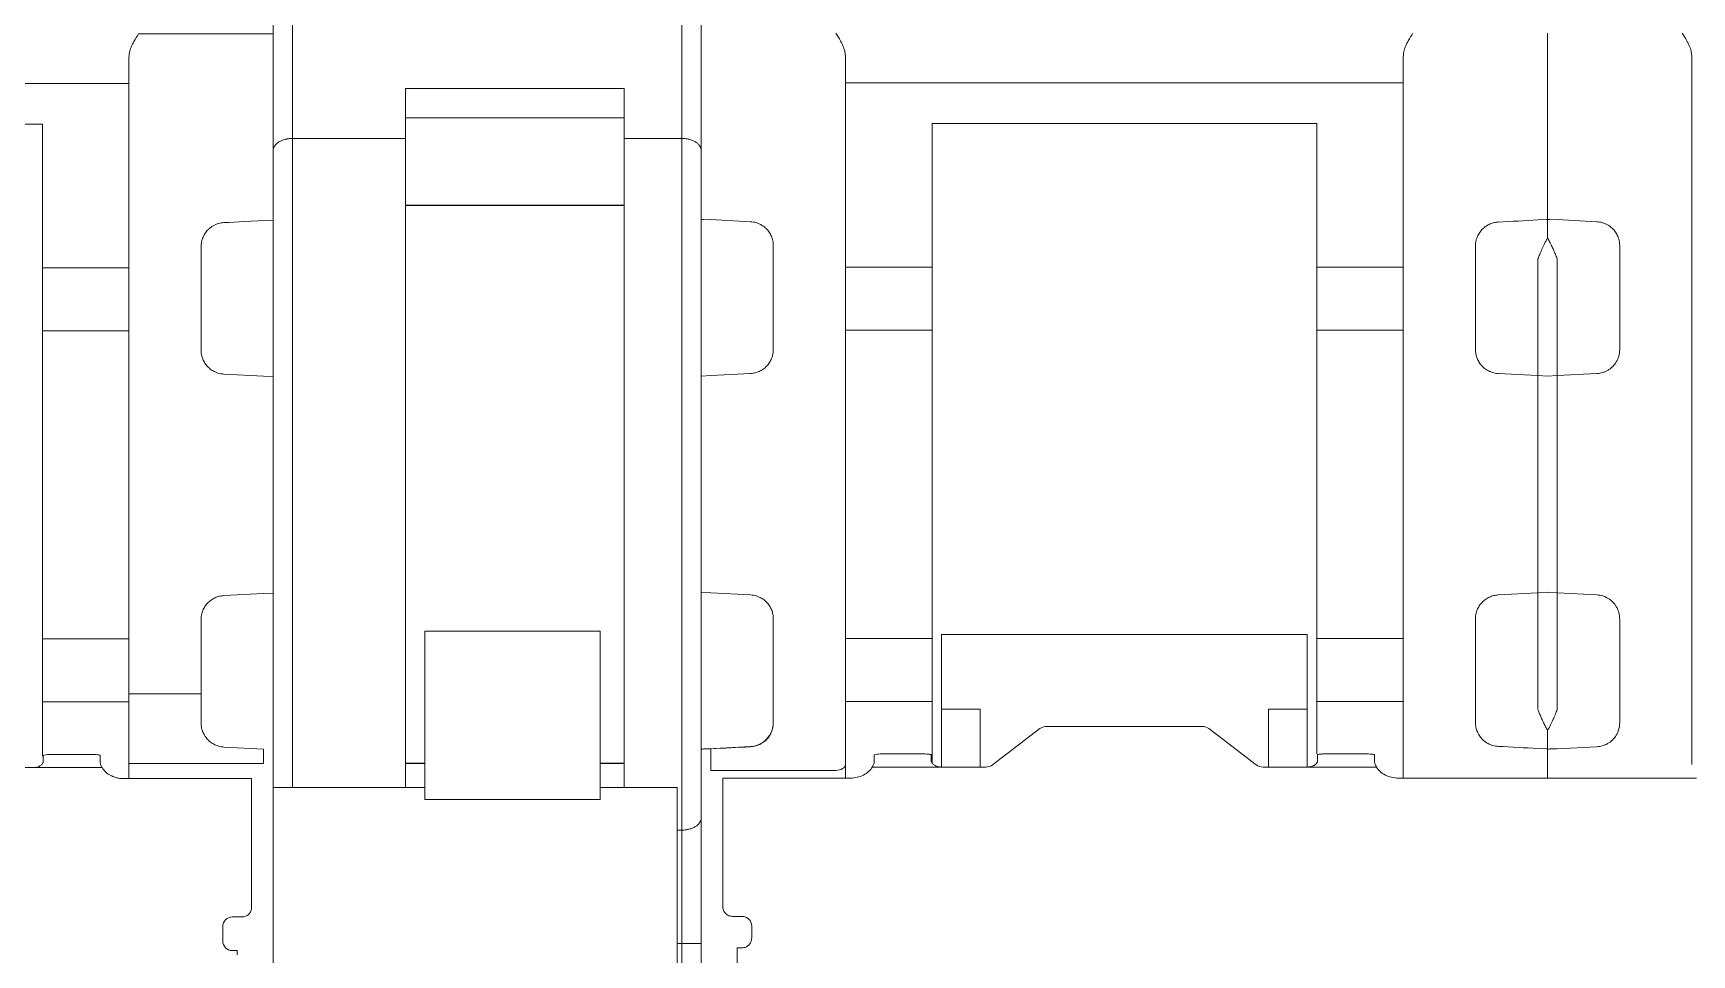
# Model space of a CAD drawing. Header units: millimetres. Extents: x 1359 to 3577, y 1336 to 3557.
# Drawn here: x 3089.5 to 3123.99, y 2710.65 to 2729.83 of the extents above; entities that cross this region are included whole.
import ezdxf

# ---------------------------------------------------------------- set-up
doc = ezdxf.new("R2010")
doc.units = ezdxf.units.MM
doc.layers.add('000-PI-Oprema', color=30, linetype='Continuous', lineweight=5)

msp = doc.modelspace()

# ---------------------------------------------------------------- linework, layer by layer
at = {"layer": '000-PI-Oprema', "color": 0, "linetype": 'ByBlock', "lineweight": 0}
for p, q in [((3094.491, 2727.383), (3094.491, 2753.994)), ((3094.891, 2727.638), (3094.891, 2753.994)), ((3102.991, 2727.638), (3102.991, 2753.994)), ((3103.391, 2753.994), (3103.391, 2727.383)), ((3103.391, 2753.994), (3103.391, 2727.383)), ((3097.241, 2727.638), (3097.241, 2728.679)), ((3101.791, 2728.679), (3097.241, 2728.679)), ((3101.791, 2728.679), (3101.791, 2727.638)), ((3101.791, 2728.063), (3097.241, 2728.063)), ((3097.241, 2727.638), (3094.891, 2727.638)), ((3094.891, 2727.638), (3094.891, 2714.134)), ((3097.241, 2727.638), (3097.241, 2714.134)), ((3102.991, 2727.638), (3101.791, 2727.638)), ((3101.791, 2714.134), (3101.791, 2727.638)), ((3102.991, 2713.25), (3102.991, 2727.638)), ((3094.491, 2714.134), (3094.491, 2727.383)), ((3103.391, 2727.383), (3103.391, 2713.505)), ((3101.791, 2726.25), (3097.241, 2726.25)), ((3101.791, 2726.244), (3097.241, 2726.244)), ((3099.891, 2726.25), (3099.891, 2726.244)), ((3097.641, 2717.385), (3097.641, 2713.887)), ((3101.291, 2717.385), (3097.641, 2717.385)), ((3101.291, 2717.385), (3101.291, 2713.887)), ((3097.241, 2714.644), (3097.641, 2714.644)), ((3097.641, 2714.638), (3097.241, 2714.638)), ((3101.291, 2714.644), (3101.791, 2714.644)), ((3101.791, 2714.638), (3101.291, 2714.638)), ((3094.491, 2688.544), (3094.491, 2714.133)), ((3097.641, 2714.133), (3094.491, 2714.133)), ((3101.291, 2713.887), (3097.641, 2713.887)), ((3102.891, 2714.133), (3101.291, 2714.133)), ((3102.891, 2714.133), (3102.891, 2709.733)), ((3103.391, 2713.505), (3103.391, 2710.894)), ((3102.991, 2713.25), (3102.891, 2713.25)), ((3102.991, 2710.894), (3102.991, 2713.25)), ((3102.891, 2710.894), (3102.991, 2710.894)), ((3103.391, 2710.894), (3102.991, 2710.894)), ((3102.991, 2709.894), (3102.991, 2710.894)), ((3103.391, 2710.894), (3103.391, 2710.294))]:
    msp.add_line(p, q, dxfattribs=at)
at = {"layer": '000-PI-Oprema', "color": 0, "lineweight": 0}
for p, q in [((3091.691, 2729.814), (3094.291, 2729.814)), ((3094.291, 2729.814), (3094.491, 2729.814)), ((3120.991, 2729.827), (3120.991, 2728.585)), ((3091.491, 2728.783), (3079.891, 2728.783)), ((3106.391, 2728.796), (3117.991, 2728.796)), ((3120.991, 2728.585), (3120.991, 2725.951)), ((3089.691, 2727.937), (3081.691, 2727.937)), ((3089.691, 2727.937), (3089.691, 2727.113)), ((3108.191, 2727.95), (3116.191, 2727.95)), ((3089.691, 2724.948), (3089.691, 2727.113)), ((3103.437, 2725.951), (3103.409, 2725.952)), ((3103.591, 2725.946), (3103.437, 2725.951)), ((3104.417, 2725.905), (3103.591, 2725.948)), ((3103.591, 2725.946), (3103.591, 2725.948)), ((3104.417, 2725.899), (3104.417, 2725.905)), ((3120.791, 2725.941), (3120.972, 2725.95)), ((3121.037, 2725.951), (3121.009, 2725.952)), ((3121.191, 2725.946), (3121.037, 2725.951)), ((3122.017, 2725.905), (3121.191, 2725.948)), ((3122.017, 2725.905), (3122.017, 2725.899)), ((3094.491, 2725.555), (3094.491, 2722.681)), ((3103.391, 2722.692), (3103.391, 2725.569)), ((3089.691, 2723.637), (3089.691, 2724.948)), ((3089.691, 2724.948), (3091.491, 2724.948)), ((3106.391, 2724.961), (3108.191, 2724.961)), ((3117.991, 2724.961), (3116.191, 2724.961)), ((3120.791, 2725.132), (3120.791, 2722.704)), ((3121.191, 2722.703), (3121.191, 2725.134)), ((3089.691, 2717.225), (3089.691, 2723.637)), ((3091.491, 2723.637), (3089.691, 2723.637)), ((3106.391, 2723.65), (3108.191, 2723.65)), ((3116.191, 2723.65), (3117.991, 2723.65)), ((3093.465, 2722.735), (3094.291, 2722.692)), ((3094.291, 2722.692), (3094.491, 2722.681)), ((3103.391, 2722.692), (3103.591, 2722.703)), ((3103.591, 2722.703), (3104.417, 2722.746)), ((3120.791, 2722.704), (3119.965, 2722.748)), ((3120.791, 2722.704), (3120.991, 2722.694)), ((3121.191, 2722.703), (3120.991, 2722.692)), ((3122.017, 2722.746), (3121.191, 2722.703)), ((3094.291, 2718.171), (3093.465, 2718.128)), ((3094.491, 2718.181), (3094.291, 2718.171)), ((3094.491, 2718.181), (3094.491, 2717.008)), ((3103.591, 2718.185), (3103.391, 2718.196)), ((3103.391, 2717.144), (3103.391, 2718.196)), ((3104.417, 2718.142), (3103.591, 2718.185)), ((3119.965, 2718.14), (3120.791, 2718.184)), ((3120.991, 2718.194), (3120.791, 2718.184)), ((3120.791, 2718.184), (3120.791, 2715.756)), ((3120.991, 2718.196), (3121.191, 2718.185)), ((3121.191, 2718.185), (3122.017, 2718.142)), ((3121.191, 2715.754), (3121.191, 2718.185)), ((3089.691, 2717.303), (3089.686, 2717.303)), ((3108.391, 2717.315), (3108.391, 2715.764)), ((3115.991, 2717.315), (3108.391, 2717.315)), ((3115.991, 2715.764), (3115.991, 2717.315)), ((3089.691, 2715.915), (3089.691, 2717.225)), ((3089.691, 2717.225), (3091.491, 2717.225)), ((3106.391, 2717.238), (3108.191, 2717.238)), ((3117.991, 2717.238), (3116.191, 2717.238)), ((3089.691, 2714.79), (3089.691, 2715.915)), ((3089.691, 2715.915), (3091.491, 2715.915)), ((3092.991, 2716.081), (3091.491, 2716.081)), ((3108.191, 2715.927), (3106.391, 2715.927)), ((3108.191, 2714.644), (3108.191, 2715.927)), ((3116.191, 2714.837), (3116.191, 2715.927)), ((3116.191, 2715.927), (3117.991, 2715.927)), ((3109.191, 2715.764), (3108.391, 2715.764)), ((3108.391, 2714.562), (3108.391, 2715.764)), ((3109.191, 2714.562), (3109.191, 2715.764)), ((3115.991, 2715.764), (3115.191, 2715.764)), ((3115.191, 2714.562), (3115.191, 2715.764)), ((3115.991, 2715.764), (3115.991, 2714.562)), ((3109.45, 2714.607), (3110.433, 2715.36)), ((3110.574, 2715.405), (3113.808, 2715.405)), ((3113.95, 2715.36), (3114.933, 2714.607)), ((3093.465, 2714.978), (3094.291, 2714.935)), ((3103.409, 2714.936), (3104.417, 2714.989)), ((3103.591, 2714.94), (3103.591, 2714.942)), ((3104.417, 2714.983), (3104.417, 2714.989)), ((3107.974, 2714.835), (3107.191, 2714.835)), ((3117.192, 2714.835), (3116.408, 2714.835)), ((3120.972, 2714.938), (3120.791, 2714.947)), ((3120.991, 2714.937), (3120.991, 2714.332)), ((3121.037, 2714.937), (3121.191, 2714.942)), ((3121.191, 2714.94), (3122.017, 2714.983)), ((3121.191, 2714.942), (3121.191, 2714.94)), ((3089.508, 2714.549), (3088.574, 2714.549)), ((3090.933, 2714.549), (3089.508, 2714.549)), ((3089.708, 2714.726), (3089.708, 2714.804)), ((3090.692, 2714.822), (3089.908, 2714.822)), ((3090.892, 2714.804), (3090.892, 2714.726)), ((3091.491, 2714.331), (3091.491, 2714.754)), ((3094.291, 2714.635), (3091.491, 2714.635)), ((3106.191, 2714.492), (3103.591, 2714.492)), ((3106.391, 2714.615), (3106.391, 2714.332)), ((3108.374, 2714.562), (3106.949, 2714.562)), ((3106.991, 2714.739), (3106.991, 2714.817)), ((3108.174, 2714.817), (3108.174, 2714.739)), ((3108.374, 2714.562), (3109.308, 2714.562)), ((3115.074, 2714.562), (3116.008, 2714.562)), ((3117.433, 2714.562), (3116.008, 2714.562)), ((3116.208, 2714.817), (3116.208, 2714.739)), ((3117.392, 2714.817), (3117.392, 2714.739)), ((3117.991, 2714.344), (3117.991, 2714.767)), ((3091.392, 2714.32), (3094.041, 2714.32)), ((3094.041, 2714.32), (3094.041, 2713.707)), ((3103.841, 2713.719), (3103.841, 2714.332)), ((3103.841, 2714.332), (3106.491, 2714.332)), ((3117.892, 2714.332), (3124.091, 2714.332)), ((3094.041, 2711.641), (3094.041, 2713.05)), ((3103.841, 2713.062), (3103.841, 2711.654)), ((3093.841, 2711.442), (3093.641, 2711.442)), ((3104.241, 2711.454), (3104.041, 2711.454)), ((3093.441, 2711.242), (3093.441, 2710.944)), ((3094.491, 2711.048), (3094.491, 2710.881)), ((3103.391, 2710.744), (3103.391, 2711.061)), ((3104.441, 2711.005), (3104.441, 2711.255)), ((3093.641, 2710.744), (3093.741, 2710.744)), ((3093.741, 2710.655), (3093.741, 2710.744)), ((3094.491, 2710.731), (3094.491, 2708.534)), ((3103.391, 2709.47), (3103.391, 2710.744)), ((3104.141, 2710.801), (3104.241, 2710.801)), ((3104.141, 2710.757), (3104.141, 2710.801)), ((3104.141, 2710.757), (3104.141, 2710.667))]:
    msp.add_line(p, q, dxfattribs=at)
at = {"layer": '000-PI-Oprema', "color": 0, "lineweight": 0, "flags": 128}
msp.add_lwpolyline([(3106.391, 2714.615), (3106.387, 2714.591), (3106.376, 2714.568), (3106.358, 2714.547), (3106.333, 2714.528), (3106.302, 2714.513), (3106.268, 2714.502), (3106.23, 2714.495), (3106.191, 2714.492)], dxfattribs=at)
at = {"layer": '000-PI-Oprema', "color": 0, "lineweight": 0}
for points, knots in [([(3091.491, 2729.324), (3091.492, 2729.345), (3091.494, 2729.389), (3091.509, 2729.455), (3091.53, 2729.521), (3091.56, 2729.588), (3091.611, 2729.687), (3091.658, 2729.762), (3091.691, 2729.814)], [0, 0, 0, 0, 0.117336, 0.242611, 0.377617, 0.505972, 0.652001, 1, 1, 1, 1]), ([(3094.491, 2729.814), (3094.491, 2729.782), (3094.491, 2729.718), (3094.491, 2729.622), (3094.491, 2729.527), (3094.491, 2729.4), (3094.491, 2729.244), (3094.491, 2729.067), (3094.491, 2728.907), (3094.491, 2728.77), (3094.491, 2728.655), (3094.491, 2728.6), (3094.491, 2728.572)], [0, 0, 0, 0, 0.061391, 0.122427, 0.18342, 0.24468, 0.372209, 0.500076, 0.627605, 0.755472, 0.877481, 1, 1, 1, 1]), ([(3103.391, 2728.585), (3103.391, 2728.598), (3103.391, 2728.625), (3103.391, 2728.672), (3103.391, 2728.725), (3103.391, 2728.805), (3103.391, 2728.92), (3103.391, 2729.08), (3103.391, 2729.256), (3103.391, 2729.442), (3103.391, 2729.634), (3103.391, 2729.763), (3103.391, 2729.827)], [0, 0, 0, 0, 0.061391, 0.122427, 0.18342, 0.24468, 0.372209, 0.500076, 0.627605, 0.755472, 0.877481, 1, 1, 1, 1]), ([(3106.191, 2729.827), (3106.225, 2729.774), (3106.272, 2729.7), (3106.323, 2729.6), (3106.357, 2729.523), (3106.384, 2729.436), (3106.389, 2729.369), (3106.391, 2729.337)], [0, 0, 0, 0, 0.350015, 0.493309, 0.624855, 0.821183, 1, 1, 1, 1]), ([(3117.991, 2729.337), (3117.992, 2729.358), (3117.994, 2729.401), (3118.009, 2729.468), (3118.03, 2729.534), (3118.06, 2729.601), (3118.111, 2729.7), (3118.158, 2729.774), (3118.191, 2729.827)], [0, 0, 0, 0, 0.117446, 0.242847, 0.378002, 0.506391, 0.652474, 1, 1, 1, 1]), ([(3123.791, 2729.827), (3123.825, 2729.774), (3123.872, 2729.699), (3123.923, 2729.6), (3123.957, 2729.523), (3123.984, 2729.436), (3123.989, 2729.369), (3123.991, 2729.337)], [0, 0, 0, 0, 0.350596, 0.493868, 0.625405, 0.821427, 1, 1, 1, 1]), ([(3091.491, 2729.17), (3091.491, 2729.18), (3091.491, 2729.199), (3091.491, 2729.235), (3091.491, 2729.277), (3091.491, 2729.308), (3091.491, 2729.324)], [0, 0, 0, 0, 0.251193, 0.5, 0.748807, 1, 1, 1, 1]), ([(3117.991, 2729.183), (3117.991, 2729.193), (3117.991, 2729.212), (3117.991, 2729.248), (3117.991, 2729.289), (3117.991, 2729.321), (3117.991, 2729.337)], [0, 0, 0, 0, 0.251193, 0.5, 0.748807, 1, 1, 1, 1]), ([(3123.991, 2729.337), (3123.991, 2729.321), (3123.991, 2729.289), (3123.991, 2729.248), (3123.991, 2729.212), (3123.991, 2729.193), (3123.991, 2729.183)], [0, 0, 0, 0, 0.251193, 0.5, 0.748807, 1, 1, 1, 1]), ([(3091.491, 2726.108), (3091.491, 2726.192), (3091.491, 2726.358), (3091.491, 2726.6), (3091.491, 2726.835), (3091.491, 2727.062), (3091.491, 2727.282), (3091.491, 2727.495), (3091.491, 2727.701), (3091.491, 2727.965), (3091.491, 2728.274), (3091.491, 2728.61), (3091.491, 2728.914), (3091.491, 2729.085), (3091.491, 2729.17)], [0, 0, 0, 0, 0.062754, 0.125301, 0.187708, 0.250043, 0.312375, 0.374772, 0.437302, 0.500033, 0.625237, 0.749935, 0.874674, 1, 1, 1, 1]), ([(3106.391, 2729.183), (3106.391, 2729.143), (3106.391, 2729.062), (3106.391, 2728.93), (3106.391, 2728.791), (3106.391, 2728.643), (3106.391, 2728.487), (3106.391, 2728.323), (3106.391, 2728.15), (3106.391, 2727.91), (3106.391, 2727.591), (3106.391, 2727.18), (3106.391, 2726.742), (3106.391, 2726.43), (3106.391, 2726.273)], [0, 0, 0, 0, 0.062736, 0.125281, 0.187695, 0.250043, 0.312387, 0.374792, 0.437318, 0.500031, 0.625212, 0.749931, 0.874692, 1, 1, 1, 1]), ([(3117.991, 2726.121), (3117.991, 2726.204), (3117.991, 2726.371), (3117.991, 2726.613), (3117.991, 2726.847), (3117.991, 2727.075), (3117.991, 2727.295), (3117.991, 2727.508), (3117.991, 2727.713), (3117.991, 2727.977), (3117.991, 2728.287), (3117.991, 2728.623), (3117.991, 2728.926), (3117.991, 2729.097), (3117.991, 2729.183)], [0, 0, 0, 0, 0.062754, 0.125301, 0.187708, 0.250043, 0.312375, 0.374772, 0.437302, 0.500033, 0.625237, 0.749935, 0.874674, 1, 1, 1, 1]), ([(3123.991, 2729.183), (3123.991, 2729.143), (3123.991, 2729.062), (3123.991, 2728.93), (3123.991, 2728.791), (3123.991, 2728.643), (3123.991, 2728.487), (3123.991, 2728.323), (3123.991, 2728.15), (3123.991, 2727.91), (3123.991, 2727.591), (3123.991, 2727.18), (3123.991, 2726.742), (3123.991, 2726.43), (3123.991, 2726.273)], [0, 0, 0, 0, 0.062736, 0.125281, 0.187695, 0.250043, 0.312387, 0.374792, 0.437318, 0.500031, 0.625212, 0.749931, 0.874692, 1, 1, 1, 1]), ([(3094.491, 2728.572), (3094.491, 2728.536), (3094.491, 2728.462), (3094.491, 2728.342), (3094.491, 2728.216), (3094.491, 2728.082), (3094.491, 2727.94), (3094.491, 2727.791), (3094.491, 2727.635), (3094.491, 2727.417), (3094.491, 2727.129), (3094.491, 2726.756), (3094.491, 2726.361), (3094.491, 2726.079), (3094.491, 2725.937)], [0, 0, 0, 0, 0.062728, 0.125272, 0.18769, 0.250045, 0.312396, 0.374803, 0.437328, 0.500029, 0.625194, 0.749922, 0.874696, 1, 1, 1, 1]), ([(3103.391, 2725.951), (3103.391, 2726.023), (3103.391, 2726.165), (3103.391, 2726.372), (3103.391, 2726.573), (3103.391, 2726.767), (3103.391, 2726.956), (3103.391, 2727.138), (3103.391, 2727.315), (3103.391, 2727.541), (3103.391, 2727.808), (3103.391, 2728.098), (3103.391, 2728.361), (3103.391, 2728.51), (3103.391, 2728.585)], [0, 0, 0, 0, 0.062728, 0.125271, 0.18769, 0.250045, 0.312396, 0.374804, 0.437328, 0.500029, 0.625194, 0.749922, 0.874696, 1, 1, 1, 1]), ([(3108.191, 2727.95), (3108.191, 2727.909), (3108.191, 2727.826), (3108.191, 2727.708), (3108.191, 2727.595), (3108.191, 2727.452), (3108.191, 2727.286), (3108.191, 2727.179), (3108.191, 2727.125)], [0, 0, 0, 0, 0.125424, 0.250193, 0.374902, 0.500146, 0.749703, 1, 1, 1, 1]), ([(3116.191, 2727.125), (3116.191, 2727.151), (3116.191, 2727.204), (3116.191, 2727.291), (3116.191, 2727.386), (3116.191, 2727.521), (3116.191, 2727.704), (3116.191, 2727.868), (3116.191, 2727.95)], [0, 0, 0, 0, 0.125424, 0.250193, 0.374902, 0.500146, 0.749703, 1, 1, 1, 1]), ([(3116.191, 2724.961), (3116.191, 2725.032), (3116.191, 2725.173), (3116.191, 2725.38), (3116.191, 2725.581), (3116.191, 2725.776), (3116.191, 2725.967), (3116.191, 2726.213), (3116.191, 2726.505), (3116.191, 2726.832), (3116.191, 2727.027), (3116.191, 2727.125)], [0, 0, 0, 0, 0.083508, 0.166833, 0.25006, 0.333277, 0.416572, 0.500032, 0.666688, 0.83311, 1, 1, 1, 1]), ([(3106.391, 2726.273), (3106.391, 2726.209), (3106.391, 2726.081), (3106.391, 2725.883), (3106.391, 2725.68), (3106.391, 2725.473), (3106.391, 2725.26), (3106.391, 2725.043), (3106.391, 2724.822), (3106.391, 2724.671), (3106.391, 2724.595)], [0, 0, 0, 0, 0.12575, 0.250858, 0.375537, 0.5, 0.624463, 0.749142, 0.87425, 1, 1, 1, 1]), ([(3123.991, 2726.273), (3123.991, 2726.209), (3123.991, 2726.081), (3123.991, 2725.883), (3123.991, 2725.68), (3123.991, 2725.473), (3123.991, 2725.26), (3123.991, 2725.043), (3123.991, 2724.822), (3123.991, 2724.671), (3123.991, 2724.595)], [0, 0, 0, 0, 0.12575, 0.250858, 0.375537, 0.5, 0.624463, 0.749142, 0.87425, 1, 1, 1, 1]), ([(3091.491, 2724.715), (3091.491, 2724.786), (3091.491, 2724.928), (3091.491, 2725.136), (3091.491, 2725.34), (3091.491, 2725.539), (3091.491, 2725.734), (3091.491, 2725.924), (3091.491, 2726.047), (3091.491, 2726.108)], [0, 0, 0, 0, 0.143512, 0.28637, 0.428834, 0.571166, 0.71363, 0.856488, 1, 1, 1, 1]), ([(3093.465, 2725.885), (3093.447, 2725.883), (3093.409, 2725.88), (3093.353, 2725.867), (3093.298, 2725.848), (3093.243, 2725.821), (3093.191, 2725.787), (3093.136, 2725.74), (3093.078, 2725.673), (3093.03, 2725.586), (3092.997, 2725.487), (3092.993, 2725.419), (3092.991, 2725.385)], [0, 0, 0, 0, 0.067869, 0.138425, 0.211987, 0.288836, 0.369219, 0.453352, 0.573685, 0.721104, 0.860335, 1, 1, 1, 1]), ([(3104.417, 2725.905), (3104.437, 2725.903), (3104.476, 2725.9), (3104.532, 2725.886), (3104.598, 2725.863), (3104.67, 2725.824), (3104.744, 2725.765), (3104.807, 2725.691), (3104.854, 2725.604), (3104.885, 2725.508), (3104.889, 2725.441), (3104.891, 2725.407)], [0, 0, 0, 0, 0.071618, 0.143308, 0.216363, 0.334035, 0.455285, 0.587191, 0.721903, 0.860899, 1, 1, 1, 1]), ([(3117.991, 2724.727), (3117.991, 2724.799), (3117.991, 2724.941), (3117.991, 2725.149), (3117.991, 2725.353), (3117.991, 2725.552), (3117.991, 2725.747), (3117.991, 2725.937), (3117.991, 2726.06), (3117.991, 2726.121)], [0, 0, 0, 0, 0.143512, 0.28637, 0.428834, 0.571166, 0.71363, 0.856488, 1, 1, 1, 1]), ([(3119.491, 2725.398), (3119.492, 2725.421), (3119.494, 2725.466), (3119.508, 2725.532), (3119.534, 2725.606), (3119.577, 2725.683), (3119.639, 2725.757), (3119.713, 2725.817), (3119.794, 2725.86), (3119.878, 2725.888), (3119.936, 2725.894), (3119.965, 2725.897)], [0, 0, 0, 0, 0.093221, 0.185813, 0.279137, 0.41434, 0.546905, 0.668022, 0.785627, 0.893606, 1, 1, 1, 1]), ([(3122.491, 2725.407), (3122.49, 2725.429), (3122.489, 2725.474), (3122.474, 2725.54), (3122.449, 2725.614), (3122.406, 2725.691), (3122.337, 2725.773), (3122.245, 2725.842), (3122.133, 2725.891), (3122.055, 2725.9), (3122.017, 2725.905)], [0, 0, 0, 0, 0.092601, 0.18543, 0.278489, 0.413813, 0.545287, 0.709927, 0.860804, 1, 1, 1, 1]), ([(3120.791, 2725.132), (3120.804, 2725.163), (3120.831, 2725.233), (3120.877, 2725.339), (3120.931, 2725.455), (3120.97, 2725.529), (3120.991, 2725.568)], [0, 0, 0, 0, 0.193415, 0.424448, 0.693252, 1, 1, 1, 1]), ([(3121.191, 2725.134), (3121.179, 2725.165), (3121.154, 2725.229), (3121.115, 2725.32), (3121.075, 2725.407), (3121.033, 2725.491), (3121.005, 2725.543), (3120.991, 2725.569)], [0, 0, 0, 0, 0.194202, 0.390464, 0.589612, 0.792498, 1, 1, 1, 1]), ([(3092.991, 2725.385), (3092.991, 2725.32), (3092.991, 2725.188), (3092.991, 2724.987), (3092.991, 2724.85), (3092.991, 2724.782)], [0, 0, 0, 0, 0.333419, 0.666581, 1, 1, 1, 1]), ([(3108.191, 2724.961), (3108.191, 2724.912), (3108.191, 2724.814), (3108.191, 2724.598), (3108.191, 2724.359), (3108.191, 2724.114), (3108.191, 2723.893), (3108.191, 2723.728), (3108.191, 2723.672), (3108.191, 2723.65)], [0, 0, 0, 0, 0.150243, 0.300485, 0.450729, 0.600973, 0.751216, 0.901461, 1, 1, 1, 1]), ([(3116.191, 2724.961), (3116.191, 2724.912), (3116.191, 2724.814), (3116.191, 2724.598), (3116.191, 2724.359), (3116.191, 2724.114), (3116.191, 2723.893), (3116.191, 2723.728), (3116.191, 2723.672), (3116.191, 2723.65)], [0, 0, 0, 0, 0.150243, 0.300485, 0.450729, 0.600973, 0.751216, 0.901461, 1, 1, 1, 1]), ([(3091.491, 2716.148), (3091.491, 2716.262), (3091.491, 2716.49), (3091.491, 2716.835), (3091.491, 2717.183), (3091.491, 2717.533), (3091.491, 2717.887), (3091.491, 2718.484), (3091.491, 2719.331), (3091.491, 2720.431), (3091.491, 2721.531), (3091.491, 2722.498), (3091.491, 2723.33), (3091.491, 2724.03), (3091.491, 2724.486), (3091.491, 2724.715)], [0, 0, 0, 0, 0.041431, 0.082793, 0.124119, 0.165441, 0.206793, 0.248207, 0.374079, 0.500012, 0.625883, 0.751817, 0.834548, 0.917188, 1, 1, 1, 1]), ([(3092.991, 2724.782), (3092.991, 2724.68), (3092.991, 2724.477), (3092.991, 2724.17), (3092.991, 2723.86), (3092.991, 2723.548), (3092.991, 2723.339), (3092.991, 2723.234)], [0, 0, 0, 0, 0.200123, 0.400061, 0.599939, 0.799877, 1, 1, 1, 1]), ([(3104.891, 2723.245), (3104.891, 2723.365), (3104.891, 2723.604), (3104.891, 2723.959), (3104.891, 2724.311), (3104.891, 2724.544), (3104.891, 2724.66)], [0, 0, 0, 0, 0.2501, 0.5, 0.7499, 1, 1, 1, 1]), ([(3106.391, 2724.595), (3106.391, 2724.485), (3106.391, 2724.263), (3106.391, 2723.928), (3106.391, 2723.59), (3106.391, 2723.25), (3106.391, 2722.907), (3106.391, 2722.329), (3106.391, 2721.508), (3106.391, 2720.444), (3106.391, 2719.38), (3106.391, 2718.443), (3106.391, 2717.638), (3106.391, 2716.958), (3106.391, 2716.515), (3106.391, 2716.293)], [0, 0, 0, 0, 0.041447, 0.082829, 0.124176, 0.16552, 0.206891, 0.248321, 0.374134, 0.500011, 0.625824, 0.751702, 0.834467, 0.91715, 1, 1, 1, 1]), ([(3117.991, 2716.16), (3117.991, 2716.274), (3117.991, 2716.502), (3117.991, 2716.848), (3117.991, 2717.196), (3117.991, 2717.546), (3117.991, 2717.899), (3117.991, 2718.496), (3117.991, 2719.344), (3117.991, 2720.444), (3117.991, 2721.544), (3117.991, 2722.511), (3117.991, 2723.342), (3117.991, 2724.042), (3117.991, 2724.499), (3117.991, 2724.727)], [0, 0, 0, 0, 0.041431, 0.082793, 0.124119, 0.165441, 0.206793, 0.248207, 0.374079, 0.500012, 0.625883, 0.751817, 0.834548, 0.917188, 1, 1, 1, 1]), ([(3123.991, 2724.595), (3123.991, 2724.485), (3123.991, 2724.263), (3123.991, 2723.928), (3123.991, 2723.59), (3123.991, 2723.25), (3123.991, 2722.907), (3123.991, 2722.329), (3123.991, 2721.508), (3123.991, 2720.444), (3123.991, 2719.38), (3123.991, 2718.443), (3123.991, 2717.638), (3123.991, 2716.958), (3123.991, 2716.515), (3123.991, 2716.293)], [0, 0, 0, 0, 0.041447, 0.082829, 0.124176, 0.16552, 0.206891, 0.248321, 0.374134, 0.500011, 0.625824, 0.751702, 0.834467, 0.91715, 1, 1, 1, 1]), ([(3108.191, 2723.65), (3108.191, 2723.567), (3108.191, 2723.4), (3108.191, 2723.145), (3108.191, 2722.888), (3108.191, 2722.628), (3108.191, 2722.365), (3108.191, 2721.917), (3108.191, 2721.278), (3108.191, 2720.444), (3108.191, 2719.61), (3108.191, 2718.881), (3108.191, 2718.26), (3108.191, 2717.741), (3108.191, 2717.406), (3108.191, 2717.238)], [0, 0, 0, 0, 0.041319, 0.082538, 0.123706, 0.164869, 0.206076, 0.247373, 0.373654, 0.500018, 0.626299, 0.752662, 0.835118, 0.917437, 1, 1, 1, 1]), ([(3116.191, 2723.65), (3116.191, 2722.643), (3116.191, 2721.544), (3116.191, 2719.344), (3116.191, 2718.245), (3116.191, 2717.238)], [0, 0, 0, 0, 0.5, 0.5, 1, 1, 1, 1]), ([(3093.465, 2722.735), (3093.444, 2722.737), (3093.402, 2722.74), (3093.341, 2722.756), (3093.273, 2722.782), (3093.2, 2722.824), (3093.128, 2722.887), (3093.069, 2722.961), (3093.025, 2723.046), (3092.996, 2723.138), (3092.993, 2723.202), (3092.991, 2723.234)], [0, 0, 0, 0, 0.082209, 0.16366, 0.245689, 0.369303, 0.493372, 0.618767, 0.744744, 0.872104, 1, 1, 1, 1]), ([(3104.891, 2723.245), (3104.891, 2723.224), (3104.889, 2723.181), (3104.876, 2723.118), (3104.853, 2723.048), (3104.814, 2722.972), (3104.755, 2722.898), (3104.683, 2722.835), (3104.601, 2722.788), (3104.511, 2722.756), (3104.449, 2722.749), (3104.417, 2722.746)], [0, 0, 0, 0, 0.085507, 0.170147, 0.255273, 0.381189, 0.506725, 0.630753, 0.754527, 0.877113, 1, 1, 1, 1]), ([(3119.965, 2722.748), (3119.944, 2722.749), (3119.902, 2722.753), (3119.841, 2722.769), (3119.773, 2722.795), (3119.7, 2722.837), (3119.628, 2722.899), (3119.569, 2722.974), (3119.525, 2723.059), (3119.496, 2723.151), (3119.493, 2723.215), (3119.491, 2723.247)], [0, 0, 0, 0, 0.082209, 0.16366, 0.245689, 0.369303, 0.493372, 0.618767, 0.744744, 0.872104, 1, 1, 1, 1]), ([(3122.017, 2722.746), (3122.038, 2722.748), (3122.079, 2722.751), (3122.14, 2722.766), (3122.198, 2722.788), (3122.254, 2722.818), (3122.306, 2722.855), (3122.365, 2722.909), (3122.427, 2722.99), (3122.48, 2723.108), (3122.487, 2723.198), (3122.491, 2723.245)], [0, 0, 0, 0, 0.080411, 0.161533, 0.243405, 0.326066, 0.409552, 0.493901, 0.642123, 0.810797, 1, 1, 1, 1]), ([(3094.491, 2722.681), (3094.491, 2722.575), (3094.491, 2722.363), (3094.491, 2722.043), (3094.491, 2721.722), (3094.491, 2721.4), (3094.491, 2721.078), (3094.491, 2720.755), (3094.491, 2720.351), (3094.491, 2719.866), (3094.491, 2719.301), (3094.491, 2718.739), (3094.491, 2718.367), (3094.491, 2718.181)], [0, 0, 0, 0, 0.071572, 0.143012, 0.214372, 0.285701, 0.357051, 0.428472, 0.500015, 0.625079, 0.749917, 0.8748, 1, 1, 1, 1]), ([(3103.391, 2718.196), (3103.391, 2718.302), (3103.391, 2718.514), (3103.391, 2718.834), (3103.391, 2719.154), (3103.391, 2719.476), (3103.391, 2719.798), (3103.391, 2720.121), (3103.391, 2720.525), (3103.391, 2721.009), (3103.391, 2721.573), (3103.391, 2722.135), (3103.391, 2722.506), (3103.391, 2722.692)], [0, 0, 0, 0, 0.071572, 0.143012, 0.214372, 0.285701, 0.357051, 0.428472, 0.500015, 0.625079, 0.749917, 0.8748, 1, 1, 1, 1]), ([(3120.791, 2722.704), (3120.791, 2722.597), (3120.791, 2722.384), (3120.791, 2722.062), (3120.791, 2721.74), (3120.791, 2721.417), (3120.791, 2721.093), (3120.791, 2720.769), (3120.791, 2720.363), (3120.791, 2719.876), (3120.791, 2719.309), (3120.791, 2718.745), (3120.791, 2718.371), (3120.791, 2718.184)], [0, 0, 0, 0, 0.071556, 0.142997, 0.214365, 0.285706, 0.357065, 0.428486, 0.500013, 0.625062, 0.749916, 0.874816, 1, 1, 1, 1]), ([(3092.991, 2717.628), (3092.992, 2717.65), (3092.994, 2717.692), (3093.006, 2717.755), (3093.03, 2717.826), (3093.069, 2717.901), (3093.128, 2717.976), (3093.2, 2718.038), (3093.282, 2718.085), (3093.371, 2718.118), (3093.434, 2718.124), (3093.465, 2718.128)], [0, 0, 0, 0, 0.085573, 0.170275, 0.255463, 0.381339, 0.506835, 0.630803, 0.754517, 0.877108, 1, 1, 1, 1]), ([(3104.417, 2718.142), (3104.438, 2718.14), (3104.48, 2718.137), (3104.541, 2718.121), (3104.61, 2718.095), (3104.683, 2718.053), (3104.755, 2717.99), (3104.814, 2717.916), (3104.858, 2717.831), (3104.886, 2717.739), (3104.89, 2717.675), (3104.891, 2717.643)], [0, 0, 0, 0, 0.082205, 0.163652, 0.245679, 0.369354, 0.493482, 0.618917, 0.744935, 0.872201, 1, 1, 1, 1]), ([(3119.491, 2717.641), (3119.492, 2717.662), (3119.494, 2717.705), (3119.506, 2717.768), (3119.53, 2717.838), (3119.569, 2717.914), (3119.628, 2717.989), (3119.7, 2718.051), (3119.782, 2718.098), (3119.871, 2718.13), (3119.934, 2718.137), (3119.965, 2718.14)], [0, 0, 0, 0, 0.085573, 0.170275, 0.255463, 0.381339, 0.506835, 0.630803, 0.754517, 0.877108, 1, 1, 1, 1]), ([(3122.491, 2717.643), (3122.49, 2717.667), (3122.488, 2717.714), (3122.473, 2717.782), (3122.451, 2717.844), (3122.422, 2717.899), (3122.389, 2717.947), (3122.337, 2718.008), (3122.257, 2718.072), (3122.141, 2718.127), (3122.059, 2718.137), (3122.017, 2718.142)], [0, 0, 0, 0, 0.097376, 0.189595, 0.276665, 0.358598, 0.435408, 0.507112, 0.674555, 0.83875, 1, 1, 1, 1]), ([(3092.991, 2717.628), (3092.991, 2717.524), (3092.991, 2717.314), (3092.991, 2717.002), (3092.991, 2716.693), (3092.991, 2716.385), (3092.991, 2716.182), (3092.991, 2716.081)], [0, 0, 0, 0, 0.200123, 0.400061, 0.599939, 0.799877, 1, 1, 1, 1]), ([(3104.891, 2716.228), (3104.891, 2716.344), (3104.891, 2716.577), (3104.891, 2716.929), (3104.891, 2717.284), (3104.891, 2717.523), (3104.891, 2717.643)], [0, 0, 0, 0, 0.2501, 0.5, 0.7499, 1, 1, 1, 1]), ([(3094.491, 2717.031), (3094.491, 2717.017), (3094.491, 2716.989), (3094.491, 2716.767), (3094.491, 2716.419), (3094.491, 2715.962), (3094.491, 2715.579), (3094.491, 2715.308)], [0, 0, 0, 0, 0.201961, 0.403921, 0.605881, 0.807842, 1, 1, 1, 1]), ([(3103.391, 2715.319), (3103.391, 2715.319), (3103.391, 2715.646), (3103.391, 2716.028), (3103.391, 2716.518), (3103.391, 2716.872), (3103.391, 2717.101), (3103.391, 2717.13), (3103.391, 2717.144)], [0, 0, 0, 0, 0.008736, 0.206989, 0.405242, 0.603494, 0.801747, 1, 1, 1, 1]), ([(3108.191, 2717.238), (3108.191, 2717.216), (3108.191, 2717.16), (3108.191, 2716.995), (3108.191, 2716.774), (3108.191, 2716.529), (3108.191, 2716.29), (3108.191, 2716.074), (3108.191, 2715.976), (3108.191, 2715.927)], [0, 0, 0, 0, 0.098539, 0.248784, 0.399027, 0.54927, 0.699515, 0.849757, 1, 1, 1, 1]), ([(3116.191, 2717.238), (3116.191, 2717.216), (3116.191, 2717.16), (3116.191, 2716.995), (3116.191, 2716.774), (3116.191, 2716.529), (3116.191, 2716.29), (3116.191, 2716.074), (3116.191, 2715.976), (3116.191, 2715.927)], [0, 0, 0, 0, 0.098539, 0.248784, 0.399027, 0.54927, 0.699515, 0.849757, 1, 1, 1, 1]), ([(3104.891, 2715.481), (3104.891, 2715.542), (3104.891, 2715.663), (3104.891, 2715.849), (3104.891, 2716.037), (3104.891, 2716.164), (3104.891, 2716.228)], [0, 0, 0, 0, 0.25014, 0.5, 0.74986, 1, 1, 1, 1]), ([(3106.391, 2716.293), (3106.391, 2716.217), (3106.391, 2716.066), (3106.391, 2715.845), (3106.391, 2715.627), (3106.391, 2715.415), (3106.391, 2715.208), (3106.391, 2715.005), (3106.391, 2714.807), (3106.391, 2714.679), (3106.391, 2714.615)], [0, 0, 0, 0, 0.12575, 0.250858, 0.375537, 0.5, 0.624463, 0.749142, 0.87425, 1, 1, 1, 1]), ([(3123.991, 2716.293), (3123.991, 2716.217), (3123.991, 2716.066), (3123.991, 2715.845), (3123.991, 2715.627), (3123.991, 2715.415), (3123.991, 2715.208), (3123.991, 2715.005), (3123.991, 2714.807), (3123.991, 2714.679), (3123.991, 2714.615)], [0, 0, 0, 0, 0.12575, 0.250858, 0.375537, 0.5, 0.624463, 0.749142, 0.87425, 1, 1, 1, 1]), ([(3091.491, 2714.754), (3091.491, 2714.816), (3091.491, 2714.938), (3091.491, 2715.128), (3091.491, 2715.323), (3091.491, 2715.522), (3091.491, 2715.726), (3091.491, 2715.935), (3091.491, 2716.077), (3091.491, 2716.148)], [0, 0, 0, 0, 0.143512, 0.28637, 0.428834, 0.571166, 0.71363, 0.856488, 1, 1, 1, 1]), ([(3092.991, 2716.081), (3092.991, 2716.012), (3092.991, 2715.876), (3092.991, 2715.674), (3092.991, 2715.543), (3092.991, 2715.477)], [0, 0, 0, 0, 0.333419, 0.666581, 1, 1, 1, 1]), ([(3117.991, 2714.767), (3117.991, 2714.828), (3117.991, 2714.951), (3117.991, 2715.141), (3117.991, 2715.336), (3117.991, 2715.535), (3117.991, 2715.739), (3117.991, 2715.947), (3117.991, 2716.089), (3117.991, 2716.16)], [0, 0, 0, 0, 0.143512, 0.28637, 0.428834, 0.571166, 0.71363, 0.856488, 1, 1, 1, 1]), ([(3120.791, 2715.756), (3120.804, 2715.724), (3120.829, 2715.661), (3120.868, 2715.57), (3120.908, 2715.482), (3120.949, 2715.398), (3120.977, 2715.346), (3120.991, 2715.32)], [0, 0, 0, 0, 0.1942, 0.390457, 0.5896, 0.792488, 1, 1, 1, 1]), ([(3121.191, 2715.754), (3121.179, 2715.723), (3121.151, 2715.654), (3121.105, 2715.548), (3121.051, 2715.431), (3121.012, 2715.358), (3120.991, 2715.319)], [0, 0, 0, 0, 0.193384, 0.424408, 0.693222, 1, 1, 1, 1]), ([(3093.465, 2714.978), (3093.446, 2714.98), (3093.407, 2714.983), (3093.351, 2714.996), (3093.285, 2715.02), (3093.213, 2715.058), (3093.139, 2715.118), (3093.076, 2715.192), (3093.029, 2715.279), (3092.997, 2715.376), (3092.993, 2715.443), (3092.991, 2715.477)], [0, 0, 0, 0, 0.070997, 0.142096, 0.214572, 0.332081, 0.453288, 0.585757, 0.721078, 0.860541, 1, 1, 1, 1]), ([(3104.417, 2714.989), (3104.459, 2714.991), (3104.505, 2714.999), (3104.605, 2715.033), (3104.658, 2715.06), (3104.758, 2715.142), (3104.804, 2715.197), (3104.872, 2715.33), (3104.891, 2715.409), (3104.891, 2715.488)], [0, 0, 0, 0, 0.25, 0.25, 0.5, 0.5, 0.75, 0.75, 1, 1, 1, 1]), ([(3104.417, 2714.983), (3104.436, 2714.985), (3104.474, 2714.988), (3104.53, 2715.001), (3104.586, 2715.02), (3104.64, 2715.047), (3104.693, 2715.081), (3104.75, 2715.13), (3104.813, 2715.205), (3104.86, 2715.298), (3104.887, 2715.394), (3104.89, 2715.452), (3104.891, 2715.481)], [0, 0, 0, 0, 0.068374, 0.139377, 0.213319, 0.290477, 0.371094, 0.455382, 0.587277, 0.761474, 0.880592, 1, 1, 1, 1]), ([(3119.965, 2714.991), (3119.946, 2714.992), (3119.907, 2714.996), (3119.851, 2715.009), (3119.785, 2715.032), (3119.713, 2715.071), (3119.639, 2715.13), (3119.576, 2715.205), (3119.529, 2715.292), (3119.497, 2715.388), (3119.493, 2715.456), (3119.491, 2715.49)], [0, 0, 0, 0, 0.070996, 0.142095, 0.214573, 0.332083, 0.453298, 0.585758, 0.72107, 0.860537, 1, 1, 1, 1]), ([(3122.017, 2714.983), (3122.036, 2714.985), (3122.074, 2714.988), (3122.13, 2715.001), (3122.186, 2715.02), (3122.24, 2715.047), (3122.293, 2715.081), (3122.35, 2715.13), (3122.413, 2715.205), (3122.46, 2715.298), (3122.487, 2715.394), (3122.49, 2715.452), (3122.491, 2715.481)], [0, 0, 0, 0, 0.068374, 0.139376, 0.213318, 0.290476, 0.371092, 0.45538, 0.587276, 0.76147, 0.88059, 1, 1, 1, 1]), ([(3094.491, 2714.926), (3094.491, 2714.854), (3094.491, 2714.712), (3094.491, 2714.505), (3094.491, 2714.304), (3094.491, 2714.109), (3094.491, 2713.92), (3094.491, 2713.738), (3094.491, 2713.561), (3094.491, 2713.335), (3094.491, 2713.068), (3094.491, 2712.778), (3094.491, 2712.515), (3094.491, 2712.365), (3094.491, 2712.29)], [0, 0, 0, 0, 0.062728, 0.125272, 0.18769, 0.250045, 0.312396, 0.374803, 0.437328, 0.500029, 0.625194, 0.749922, 0.874696, 1, 1, 1, 1]), ([(3103.391, 2712.303), (3103.391, 2712.34), (3103.391, 2712.413), (3103.391, 2712.533), (3103.391, 2712.659), (3103.391, 2712.793), (3103.391, 2712.935), (3103.391, 2713.084), (3103.391, 2713.24), (3103.391, 2713.457), (3103.391, 2713.746), (3103.391, 2714.118), (3103.391, 2714.513), (3103.391, 2714.795), (3103.391, 2714.937)], [0, 0, 0, 0, 0.062728, 0.125271, 0.18769, 0.250045, 0.312396, 0.374804, 0.437328, 0.500029, 0.625194, 0.749922, 0.874696, 1, 1, 1, 1]), ([(3103.591, 2714.942), (3103.565, 2714.941), (3103.512, 2714.939), (3103.462, 2714.938), (3103.437, 2714.937)], [0, 0, 0, 0, 0.508632, 1, 1, 1, 1]), ([(3106.991, 2714.817), (3106.991, 2714.822), (3107.013, 2714.826), (3107.087, 2714.833), (3107.139, 2714.835), (3107.191, 2714.835)], [0, 0, 0, 0, 0.5, 0.5, 1, 1, 1, 1]), ([(3108.174, 2714.817), (3108.174, 2714.818), (3108.172, 2714.821), (3108.16, 2714.824), (3108.142, 2714.827), (3108.109, 2714.83), (3108.053, 2714.834), (3108.001, 2714.834), (3107.974, 2714.835)], [0, 0, 0, 0, 0.128148, 0.251094, 0.373747, 0.501054, 0.748354, 1, 1, 1, 1]), ([(3116.408, 2714.835), (3116.395, 2714.835), (3116.369, 2714.834), (3116.331, 2714.833), (3116.296, 2714.832), (3116.257, 2714.829), (3116.216, 2714.824), (3116.211, 2714.819), (3116.208, 2714.817)], [0, 0, 0, 0, 0.128148, 0.251094, 0.373747, 0.501054, 0.748354, 1, 1, 1, 1]), ([(3117.392, 2714.817), (3117.391, 2714.818), (3117.389, 2714.821), (3117.378, 2714.824), (3117.359, 2714.827), (3117.326, 2714.83), (3117.271, 2714.834), (3117.218, 2714.834), (3117.192, 2714.835)], [0, 0, 0, 0, 0.128148, 0.251094, 0.373747, 0.501054, 0.748354, 1, 1, 1, 1]), ([(3089.708, 2714.676), (3089.708, 2714.669), (3089.706, 2714.657), (3089.695, 2714.635), (3089.677, 2714.613), (3089.644, 2714.586), (3089.589, 2714.556), (3089.535, 2714.552), (3089.508, 2714.549)], [0, 0, 0, 0, 0.130698, 0.254597, 0.376443, 0.501216, 0.749391, 1, 1, 1, 1]), ([(3089.708, 2714.804), (3089.708, 2714.809), (3089.73, 2714.814), (3089.804, 2714.82), (3089.856, 2714.822), (3089.908, 2714.822)], [0, 0, 0, 0, 0.5, 0.5, 1, 1, 1, 1]), ([(3090.892, 2714.804), (3090.891, 2714.806), (3090.889, 2714.808), (3090.878, 2714.811), (3090.859, 2714.814), (3090.826, 2714.818), (3090.771, 2714.821), (3090.718, 2714.822), (3090.692, 2714.822)], [0, 0, 0, 0, 0.128148, 0.251094, 0.373747, 0.501054, 0.748354, 1, 1, 1, 1]), ([(3090.933, 2714.549), (3090.927, 2714.561), (3090.914, 2714.586), (3090.901, 2714.619), (3090.893, 2714.65), (3090.892, 2714.667), (3090.892, 2714.676)], [0, 0, 0, 0, 0.246224, 0.493159, 0.743542, 1, 1, 1, 1]), ([(3091.392, 2714.32), (3091.367, 2714.32), (3091.319, 2714.322), (3091.248, 2714.334), (3091.18, 2714.354), (3091.096, 2714.39), (3091.002, 2714.451), (3090.956, 2714.516), (3090.933, 2714.549)], [0, 0, 0, 0, 0.126929, 0.250928, 0.374602, 0.500576, 0.748126, 1, 1, 1, 1]), ([(3106.491, 2714.332), (3106.588, 2714.332), (3106.684, 2714.354), (3106.846, 2714.435), (3106.911, 2714.494), (3106.949, 2714.562)], [0, 0, 0, 0, 0.5, 0.5, 1, 1, 1, 1]), ([(3106.991, 2714.688), (3106.991, 2714.68), (3106.99, 2714.663), (3106.981, 2714.632), (3106.969, 2714.598), (3106.956, 2714.574), (3106.949, 2714.562)], [0, 0, 0, 0, 0.256458, 0.506841, 0.753776, 1, 1, 1, 1]), ([(3106.991, 2714.688), (3106.991, 2714.697), (3106.991, 2714.714), (3106.991, 2714.731), (3106.991, 2714.736), (3106.991, 2714.739)], [0, 0, 0, 0, 0.334189, 0.665811, 1, 1, 1, 1]), ([(3108.174, 2714.688), (3108.175, 2714.682), (3108.176, 2714.67), (3108.187, 2714.649), (3108.204, 2714.627), (3108.234, 2714.602), (3108.288, 2714.571), (3108.341, 2714.566), (3108.374, 2714.562)], [0, 0, 0, 0, 0.121269, 0.244591, 0.370821, 0.500756, 0.692101, 1, 1, 1, 1]), ([(3116.008, 2714.562), (3116.023, 2714.563), (3116.05, 2714.564), (3116.087, 2714.573), (3116.115, 2714.584), (3116.136, 2714.595), (3116.167, 2714.616), (3116.201, 2714.649), (3116.206, 2714.676), (3116.208, 2714.688)], [0, 0, 0, 0, 0.138294, 0.257669, 0.358107, 0.439606, 0.502183, 0.756685, 1, 1, 1, 1]), ([(3117.392, 2714.739), (3117.392, 2714.736), (3117.392, 2714.731), (3117.392, 2714.714), (3117.392, 2714.697), (3117.392, 2714.688)], [0, 0, 0, 0, 0.334189, 0.665811, 1, 1, 1, 1]), ([(3117.433, 2714.562), (3117.427, 2714.574), (3117.414, 2714.598), (3117.401, 2714.632), (3117.393, 2714.663), (3117.392, 2714.68), (3117.392, 2714.688)], [0, 0, 0, 0, 0.246224, 0.493159, 0.743542, 1, 1, 1, 1]), ([(3117.433, 2714.562), (3117.472, 2714.494), (3117.537, 2714.435), (3117.699, 2714.354), (3117.795, 2714.332), (3117.892, 2714.332)], [0, 0, 0, 0, 0.5, 0.5, 1, 1, 1, 1]), ([(3094.491, 2712.29), (3094.491, 2712.277), (3094.491, 2712.25), (3094.491, 2712.203), (3094.491, 2712.15), (3094.491, 2712.07), (3094.491, 2711.955), (3094.491, 2711.795), (3094.491, 2711.619), (3094.491, 2711.433), (3094.491, 2711.241), (3094.491, 2711.113), (3094.491, 2711.048)], [0, 0, 0, 0, 0.061391, 0.122427, 0.18342, 0.24468, 0.372209, 0.500076, 0.627605, 0.755472, 0.877481, 1, 1, 1, 1]), ([(3103.391, 2711.061), (3103.391, 2711.093), (3103.391, 2711.158), (3103.391, 2711.253), (3103.391, 2711.348), (3103.391, 2711.475), (3103.391, 2711.632), (3103.391, 2711.808), (3103.391, 2711.968), (3103.391, 2712.105), (3103.391, 2712.22), (3103.391, 2712.275), (3103.391, 2712.303)], [0, 0, 0, 0, 0.061391, 0.122427, 0.18342, 0.24468, 0.372209, 0.500076, 0.627605, 0.755472, 0.877481, 1, 1, 1, 1]), ([(3093.641, 2711.442), (3093.589, 2711.442), (3093.537, 2711.42), (3093.463, 2711.346), (3093.441, 2711.295), (3093.441, 2711.242)], [0, 0, 0, 0, 0.5, 0.5, 1, 1, 1, 1]), ([(3093.841, 2711.442), (3093.855, 2711.442), (3093.881, 2711.444), (3093.919, 2711.455), (3093.953, 2711.474), (3093.993, 2711.507), (3094.033, 2711.562), (3094.039, 2711.614), (3094.041, 2711.641)], [0, 0, 0, 0, 0.128148, 0.251094, 0.373747, 0.501054, 0.748354, 1, 1, 1, 1]), ([(3103.841, 2711.654), (3103.842, 2711.64), (3103.844, 2711.614), (3103.855, 2711.577), (3103.874, 2711.542), (3103.907, 2711.502), (3103.962, 2711.463), (3104.015, 2711.457), (3104.041, 2711.454)], [0, 0, 0, 0, 0.128148, 0.251094, 0.373747, 0.501054, 0.748354, 1, 1, 1, 1]), ([(3104.441, 2711.255), (3104.441, 2711.307), (3104.42, 2711.359), (3104.346, 2711.433), (3104.294, 2711.454), (3104.241, 2711.454)], [0, 0, 0, 0, 0.5, 0.5, 1, 1, 1, 1]), ([(3093.441, 2710.944), (3093.441, 2710.891), (3093.463, 2710.84), (3093.537, 2710.766), (3093.589, 2710.744), (3093.641, 2710.744)], [0, 0, 0, 0, 0.5, 0.5, 1, 1, 1, 1]), ([(3094.491, 2710.881), (3094.491, 2710.868), (3094.491, 2710.842), (3094.491, 2710.805), (3094.491, 2710.769), (3094.491, 2710.737), (3094.491, 2710.733), (3094.491, 2710.731)], [0, 0, 0, 0, 0.169382, 0.332374, 0.500748, 0.7482, 1, 1, 1, 1]), ([(3104.241, 2710.801), (3104.255, 2710.801), (3104.281, 2710.803), (3104.319, 2710.814), (3104.353, 2710.833), (3104.393, 2710.866), (3104.433, 2710.921), (3104.439, 2710.973), (3104.441, 2711.005)], [0, 0, 0, 0, 0.128148, 0.251094, 0.373747, 0.501054, 0.748354, 1, 1, 1, 1]), ([(3104.141, 2709.846), (3104.141, 2709.861), (3104.141, 2709.869), (3104.141, 2710.041), (3104.141, 2710.318), (3104.141, 2710.551), (3104.141, 2710.667)], [0, 0, 0, 0, 0.206145, 0.470763, 0.735381, 1, 1, 1, 1])]:
    msp.add_open_spline(points, degree=3, knots=knots, dxfattribs=at)
for points in [[(3106.391, 2729.183), (3106.391, 2729.219), (3106.391, 2729.271), (3106.391, 2729.337)], [(3108.191, 2724.961), (3108.191, 2725.816), (3108.191, 2726.555), (3108.191, 2727.125)], [(3093.465, 2725.885), (3093.74, 2725.899), (3094.016, 2725.913), (3094.491, 2725.937)], [(3094.491, 2725.555), (3094.491, 2725.785), (3094.491, 2725.922), (3094.491, 2725.937)], [(3103.409, 2725.952), (3103.403, 2725.952), (3103.397, 2725.952), (3103.391, 2725.951)], [(3103.391, 2725.951), (3103.391, 2725.936), (3103.391, 2725.799), (3103.391, 2725.569)], [(3119.965, 2725.897), (3120.24, 2725.912), (3120.516, 2725.926), (3120.791, 2725.941)], [(3120.972, 2725.95), (3120.978, 2725.95), (3120.985, 2725.95), (3120.991, 2725.95)], [(3120.991, 2725.951), (3120.997, 2725.952), (3121.003, 2725.952), (3121.009, 2725.952)], [(3120.991, 2725.568), (3120.991, 2725.798), (3120.991, 2725.935), (3120.991, 2725.95)], [(3104.891, 2725.407), (3104.891, 2725.166), (3104.891, 2724.916), (3104.891, 2724.66)], [(3119.491, 2724.794), (3119.491, 2725), (3119.491, 2725.202), (3119.491, 2725.398)], [(3122.491, 2725.407), (3122.491, 2725.166), (3122.491, 2724.916), (3122.491, 2724.66)], [(3119.491, 2723.247), (3119.491, 2723.771), (3119.491, 2724.288), (3119.491, 2724.794)], [(3122.491, 2724.66), (3122.491, 2724.196), (3122.491, 2723.724), (3122.491, 2723.245)], [(3121.191, 2722.703), (3121.191, 2721.212), (3121.191, 2719.676), (3121.191, 2718.185)], [(3119.491, 2716.094), (3119.491, 2716.6), (3119.491, 2717.117), (3119.491, 2717.641)], [(3122.491, 2717.643), (3122.491, 2717.164), (3122.491, 2716.691), (3122.491, 2716.228)], [(3122.491, 2716.228), (3122.491, 2715.972), (3122.491, 2715.722), (3122.491, 2715.481)], [(3119.491, 2715.49), (3119.491, 2715.686), (3119.491, 2715.887), (3119.491, 2716.094)], [(3094.491, 2714.926), (3094.491, 2714.941), (3094.491, 2715.077), (3094.491, 2715.308)], [(3103.391, 2715.319), (3103.391, 2715.088), (3103.391, 2714.952), (3103.391, 2714.937)], [(3110.433, 2715.36), (3110.47, 2715.388), (3110.522, 2715.405), (3110.574, 2715.405)], [(3113.808, 2715.405), (3113.861, 2715.405), (3113.913, 2715.388), (3113.95, 2715.36)], [(3120.991, 2714.938), (3120.991, 2714.953), (3120.991, 2715.09), (3120.991, 2715.32)], [(3094.291, 2714.635), (3094.291, 2714.732), (3094.291, 2714.832), (3094.291, 2714.935)], [(3103.391, 2714.937), (3103.397, 2714.936), (3103.403, 2714.936), (3103.409, 2714.936)], [(3103.437, 2714.937), (3103.427, 2714.936), (3103.418, 2714.936), (3103.409, 2714.936)], [(3104.417, 2714.983), (3104.142, 2714.969), (3103.867, 2714.954), (3103.591, 2714.94)], [(3103.591, 2714.94), (3103.591, 2714.786), (3103.591, 2714.637), (3103.591, 2714.492)], [(3120.791, 2714.947), (3120.516, 2714.962), (3120.24, 2714.976), (3119.965, 2714.991)], [(3120.991, 2714.938), (3120.985, 2714.938), (3120.978, 2714.938), (3120.972, 2714.938)], [(3121.009, 2714.936), (3121.003, 2714.936), (3120.997, 2714.936), (3120.991, 2714.937)], [(3121.037, 2714.937), (3121.027, 2714.936), (3121.018, 2714.936), (3121.009, 2714.936)], [(3089.708, 2714.726), (3089.708, 2714.721), (3089.708, 2714.703), (3089.708, 2714.676)], [(3090.892, 2714.676), (3090.892, 2714.703), (3090.892, 2714.721), (3090.892, 2714.726)], [(3108.174, 2714.688), (3108.174, 2714.716), (3108.174, 2714.733), (3108.174, 2714.739)], [(3109.308, 2714.562), (3109.361, 2714.562), (3109.413, 2714.579), (3109.45, 2714.607)], [(3114.933, 2714.607), (3114.97, 2714.579), (3115.022, 2714.562), (3115.074, 2714.562)], [(3116.208, 2714.739), (3116.208, 2714.733), (3116.208, 2714.716), (3116.208, 2714.688)], [(3094.041, 2713.05), (3094.041, 2713.284), (3094.041, 2713.526), (3094.041, 2713.707)], [(3103.841, 2713.719), (3103.841, 2713.539), (3103.841, 2713.297), (3103.841, 2713.062)]]:
    msp.add_open_spline(points, degree=3, dxfattribs=at)
at = {"layer": '000-PI-Oprema', "color": 0, "linetype": 'ByBlock', "lineweight": 0}
for points, knots in [([(3094.491, 2727.383), (3094.491, 2727.387), (3094.491, 2727.391), (3094.492, 2727.399), (3094.493, 2727.41), (3094.496, 2727.422), (3094.502, 2727.445), (3094.509, 2727.46), (3094.522, 2727.482), (3094.527, 2727.489), (3094.538, 2727.503), (3094.55, 2727.517), (3094.564, 2727.531), (3094.579, 2727.544), (3094.588, 2727.55), (3094.614, 2727.568), (3094.634, 2727.579), (3094.666, 2727.594), (3094.678, 2727.599), (3094.701, 2727.608), (3094.726, 2727.616), (3094.752, 2727.622), (3094.772, 2727.626), (3094.779, 2727.628), (3094.792, 2727.63), (3094.799, 2727.631), (3094.834, 2727.636), (3094.862, 2727.638), (3094.891, 2727.638)], [0, 0, 0, 0, 0.03125, 0.03125, 0.0625, 0.125, 0.125, 0.25, 0.25, 0.3125, 0.3125, 0.375, 0.4375, 0.4375, 0.5, 0.5, 0.625, 0.625, 0.6875, 0.6875, 0.75, 0.8125, 0.8125, 0.84375, 0.84375, 0.875, 0.875, 1, 1, 1, 1]), ([(3102.991, 2727.638), (3103.02, 2727.638), (3103.049, 2727.636), (3103.083, 2727.631), (3103.09, 2727.63), (3103.104, 2727.628), (3103.111, 2727.626), (3103.131, 2727.622), (3103.157, 2727.616), (3103.181, 2727.608), (3103.205, 2727.599), (3103.216, 2727.594), (3103.249, 2727.579), (3103.269, 2727.568), (3103.295, 2727.55), (3103.303, 2727.544), (3103.319, 2727.531), (3103.333, 2727.517), (3103.345, 2727.503), (3103.356, 2727.489), (3103.361, 2727.482), (3103.374, 2727.46), (3103.38, 2727.445), (3103.387, 2727.422), (3103.389, 2727.41), (3103.391, 2727.399), (3103.391, 2727.391), (3103.391, 2727.387), (3103.391, 2727.383)], [0, 0, 0, 0, 0.125, 0.125, 0.15625, 0.15625, 0.1875, 0.1875, 0.25, 0.3125, 0.3125, 0.375, 0.375, 0.5, 0.5, 0.5625, 0.5625, 0.625, 0.6875, 0.6875, 0.75, 0.75, 0.875, 0.875, 0.9375, 0.96875, 0.96875, 1, 1, 1, 1]), ([(3102.991, 2713.25), (3103.02, 2713.25), (3103.049, 2713.252), (3103.083, 2713.257), (3103.09, 2713.258), (3103.104, 2713.26), (3103.111, 2713.262), (3103.131, 2713.266), (3103.157, 2713.272), (3103.181, 2713.28), (3103.205, 2713.289), (3103.216, 2713.294), (3103.249, 2713.309), (3103.269, 2713.32), (3103.295, 2713.338), (3103.303, 2713.344), (3103.319, 2713.357), (3103.333, 2713.371), (3103.345, 2713.384), (3103.356, 2713.399), (3103.361, 2713.406), (3103.374, 2713.428), (3103.38, 2713.443), (3103.387, 2713.466), (3103.389, 2713.478), (3103.391, 2713.489), (3103.391, 2713.497), (3103.391, 2713.501), (3103.391, 2713.505)], [0, 0, 0, 0, 0.125, 0.125, 0.15625, 0.15625, 0.1875, 0.1875, 0.25, 0.3125, 0.3125, 0.375, 0.375, 0.5, 0.5, 0.5625, 0.5625, 0.625, 0.6875, 0.6875, 0.75, 0.75, 0.875, 0.875, 0.9375, 0.96875, 0.96875, 1, 1, 1, 1])]:
    msp.add_open_spline(points, degree=3, knots=knots, dxfattribs=at)

doc.saveas('drawing.dxf')
